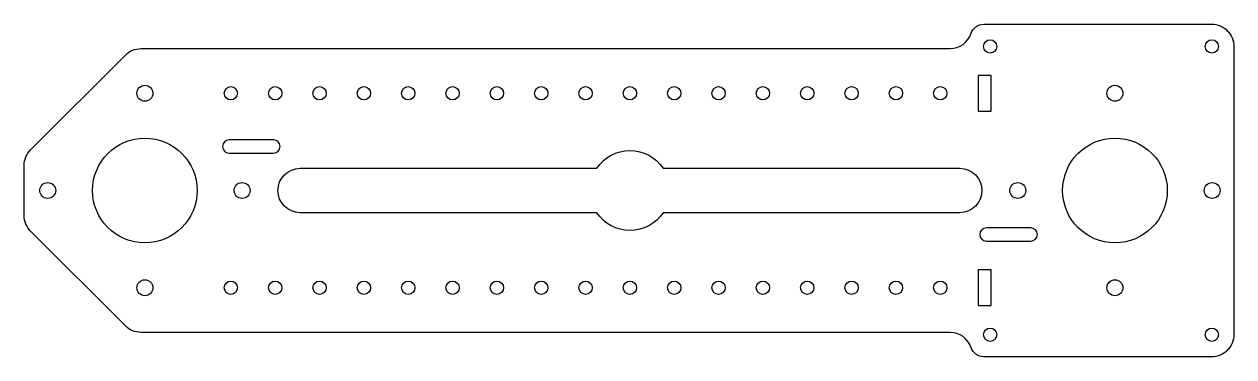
# Model space of a CAD drawing. Header units: millimetres. Extents: x -246 to 27, y -38 to 38.
import ezdxf

# ---------------------------------------------------------------- set-up
doc = ezdxf.new("R2010")
doc.units = ezdxf.units.MM
doc.layers.get('0').update_dxf_attribs({"linetype": 'CONTINUOUS'})

msp = doc.modelspace()

# ---------------------------------------------------------------- linework, layer by layer
for points in [[(-219.64, -32, -0.198912), (-223.18, -30.54), (-244.54, -9.18, -0.198912), (-246, -5.64), (-246, 5.64, -0.198912), (-244.54, 9.18), (-223.18, 30.54, -0.198912), (-219.64, 32), (-37.2, 32, 0.323907), (-32.45, 35.44, -0.323907), (-29.6, 37.5), (21.8, 37.5, -0.414214), (26.8, 32.5), (26.8, -32.5, -0.414214), (21.8, -37.5), (-29.6, -37.5, -0.323907), (-32.45, -35.44, 0.323907), (-37.2, -32)], [(-189.78, 11.42), (-199.78, 11.42, 1), (-199.78, 8.42), (-189.78, 8.42, 1)], [(-101.91, -5, -0.534522), (-116.87, -5), (-183.78, -5, -1), (-183.78, 5), (-116.87, 5, -0.534522), (-101.91, 5), (-35, 5, -1), (-35, -5)], [(-19, -8.42), (-29, -8.42, 1), (-29, -11.42), (-19, -11.42, 1)]]:
    msp.add_lwpolyline(points, format="xyb", close=True)
for points in [[(-27.89, 17.92), (-27.89, 25.92), (-30.89, 25.92), (-30.89, 17.92)], [(-27.89, -25.92), (-27.89, -17.92), (-30.89, -17.92), (-30.89, -25.92)]]:
    msp.add_lwpolyline(points, close=True)
for centre, radius in [((-28.15, 32.48), 1.5), ((21.85, 32.48), 1.5), ((-218.78, 21.92), 1.8), ((-199.39, 21.92), 1.5), ((-189.39, 21.92), 1.5), ((-179.39, 21.92), 1.5), ((-169.39, 21.92), 1.5), ((-159.39, 21.92), 1.5), ((-149.39, 21.92), 1.5), ((-139.39, 21.92), 1.5), ((-129.39, 21.92), 1.5), ((-119.39, 21.92), 1.5), ((-109.39, 21.92), 1.5), ((-99.39, 21.92), 1.5), ((-89.39, 21.92), 1.5), ((-79.39, 21.92), 1.5), ((-69.39, 21.92), 1.5), ((-59.39, 21.92), 1.5), ((-49.39, 21.92), 1.5), ((-39.39, 21.92), 1.5), ((0, 21.92), 1.8), ((-218.78, 0), 11.8), ((0, 0), 11.8), ((-240.7, 0), 1.8), ((-196.86, 0), 1.8), ((-21.92, 0), 1.8), ((21.92, 0), 1.8), ((-218.78, -21.92), 1.8), ((-199.39, -21.92), 1.5), ((-189.39, -21.92), 1.5), ((-179.39, -21.92), 1.5), ((-169.39, -21.92), 1.5), ((-159.39, -21.92), 1.5), ((-149.39, -21.92), 1.5), ((-139.39, -21.92), 1.5), ((-129.39, -21.92), 1.5), ((-119.39, -21.92), 1.5), ((-109.39, -21.92), 1.5), ((-99.39, -21.92), 1.5), ((-89.39, -21.92), 1.5), ((-79.39, -21.92), 1.5), ((-69.39, -21.92), 1.5), ((-59.39, -21.92), 1.5), ((-49.39, -21.92), 1.5), ((-39.39, -21.92), 1.5), ((0, -21.92), 1.8), ((-28.15, -32.52), 1.5), ((21.85, -32.52), 1.5)]:
    msp.add_circle(centre, radius)

doc.saveas('drawing.dxf')
